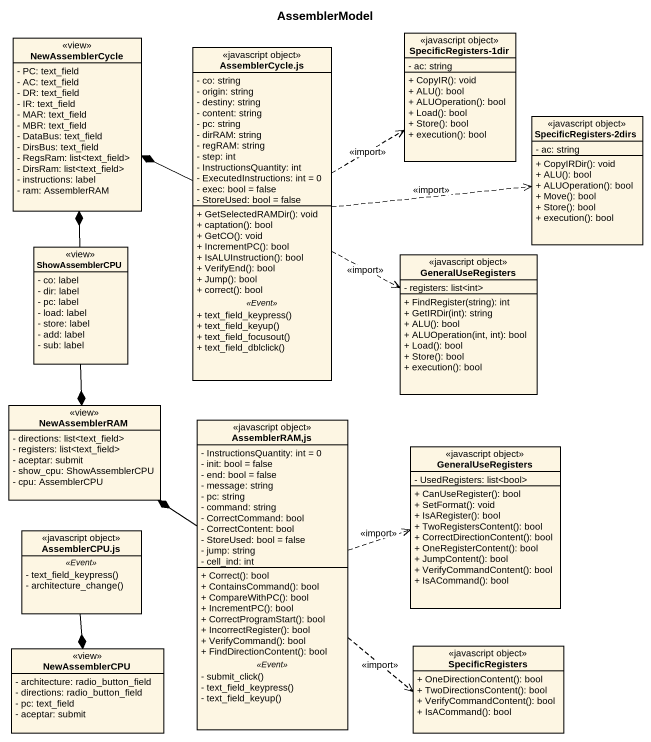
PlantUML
@startuml
title AssemblerModel
hide circle
hide empty members
skinparam classAttributeIconSize 0
class NewAssemblerCycle <<view>> {
  - PC: text_field
  - AC: text_field
  - DR: text_field
  - IR: text_field
  - MAR: text_field
  - MBR: text_field
  - DataBus: text_field
  - DirsBus: text_field
  - RegsRam: list<text_field>
  - DirsRam: list<text_field>
  - instructions: label
  - ram: AssemblerRAM
}
class "AssemblerCycle.js" as AssemblerCycle_js <<javascript object>> {
  - co: string
  - origin: string
  - destiny: string
  - content: string
  - pc: string
  - dirRAM: string
  - regRAM: string
  - step: int
  - InstructionsQuantity: int
  - ExecutedInstructions: int = 0
  - exec: bool = false
  - StoreUsed: bool = false
  --
  + GetSelectedRAMDir(): void
  + captation(): bool
  + GetCO(): void
  + IncrementPC(): bool
  + IsALUInstruction(): bool
  + VerifyEnd(): bool
  + Jump(): bool
  + correct(): bool
  .. <<Event>> ..
  + text_field_keypress()
  + text_field_keyup()
  + text_field_focusout()
  + text_field_dblclick()
}
class "SpecificRegisters-1dir" as SpecificRegisters_1dir <<javascript object>> {
  - ac: string
  + CopyIR(): void
  + ALU(): bool
  + ALUOperation(): bool
  + Load(): bool
  + Store(): bool
  + execution(): bool
}
class "SpecificRegisters-2dirs" as SpecificRegisters_2dirs <<javascript object>> {
  - ac: string
  + CopyIRDir(): void
  + ALU(): bool
  + ALUOperation(): bool
  + Move(): bool
  + Store(): bool
  + execution(): bool
}
class ShowAssemblerCPU <<view>> {
  - co: label
  - dir: label
  - pc: label
  - load: label
  - store: label
  - add: label
  - sub: label
}
class GeneralUseRegisters <<javascript object>> {
  - registers: list<int>
  + FindRegister(string): int
  + GetIRDir(int): string
  + ALU(): bool
  + ALUOperation(int, int): bool
  + Load(): bool
  + Store(): bool
  + execution(): bool
}
class NewAssemblerRAM <<view>> {
  - directions: list<text_field>
  - registers: list<text_field>
  - aceptar: submit
  - show_cpu: ShowAssemblerCPU
  - cpu: AssemblerCPU
}
class "AssemblerRAM,js" as AssemblerRAM_js <<javascript object>> {
  - InstructionsQuantity: int = 0
  - init: bool = false
  - end: bool = false
  - message: string
  - pc: string
  - command: string
  - CorrectCommand: bool
  - CorrectContent: bool
  - StoreUsed: bool = false
  - jump: string
  - cell_ind: int
  --
  + Correct(): bool
  + ContainsCommand(): bool
  + CompareWithPC(): bool
  + IncrementPC(): bool
  + CorrectProgramStart(): bool
  + IncorrectRegister(): bool
  + VerifyCommand(): bool
  + FindDirectionContent(): bool
  .. <<Event>> ..
  - submit_click()
  - text_field_keypress()
  - text_field_keyup()
}
class "GeneralUseRegisters" as GeneralUseRegisters_2 <<javascript object>> {
  - UsedRegisters: list<bool>
  + CanUseRegister(): bool
  + SetFormat(): void
  + IsARegister(): bool
  + TwoRegistersContent(): bool
  + CorrectDirectionContent(): bool
  + OneRegisterContent(): bool
  + JumpContent(): bool
  + VerifyCommandContent(): bool
  + IsACommand(): bool
}
class "AssemblerCPU.js" as AssemblerCPU_js <<javascript object>> {
  .. <<Event>> ..
  - text_field_keypress()
  - architecture_change()
}
class NewAssemblerCPU <<view>> {
  - architecture: radio_button_field
  - directions: radio_button_field
  - pc: text_field
  - aceptar: submit
}
class SpecificRegisters <<javascript object>> {
  + OneDirectionContent(): bool
  + TwoDirectionsContent(): bool
  + VerifyCommandContent(): bool
  + IsACommand(): bool
}
AssemblerCycle_js -left-* NewAssemblerCycle
AssemblerCycle_js .right.> SpecificRegisters_1dir : <<import>>
AssemblerCycle_js .right.> SpecificRegisters_2dirs : <<import>>
AssemblerCycle_js .right.> GeneralUseRegisters : <<import>>
ShowAssemblerCPU -up-* NewAssemblerCycle
ShowAssemblerCPU --* NewAssemblerRAM
AssemblerRAM_js -up-* NewAssemblerRAM
AssemblerRAM_js .right.> GeneralUseRegisters_2 : <<import>>
AssemblerRAM_js .right.> SpecificRegisters : <<import>>
AssemblerCPU_js --* NewAssemblerCPU
@enduml
